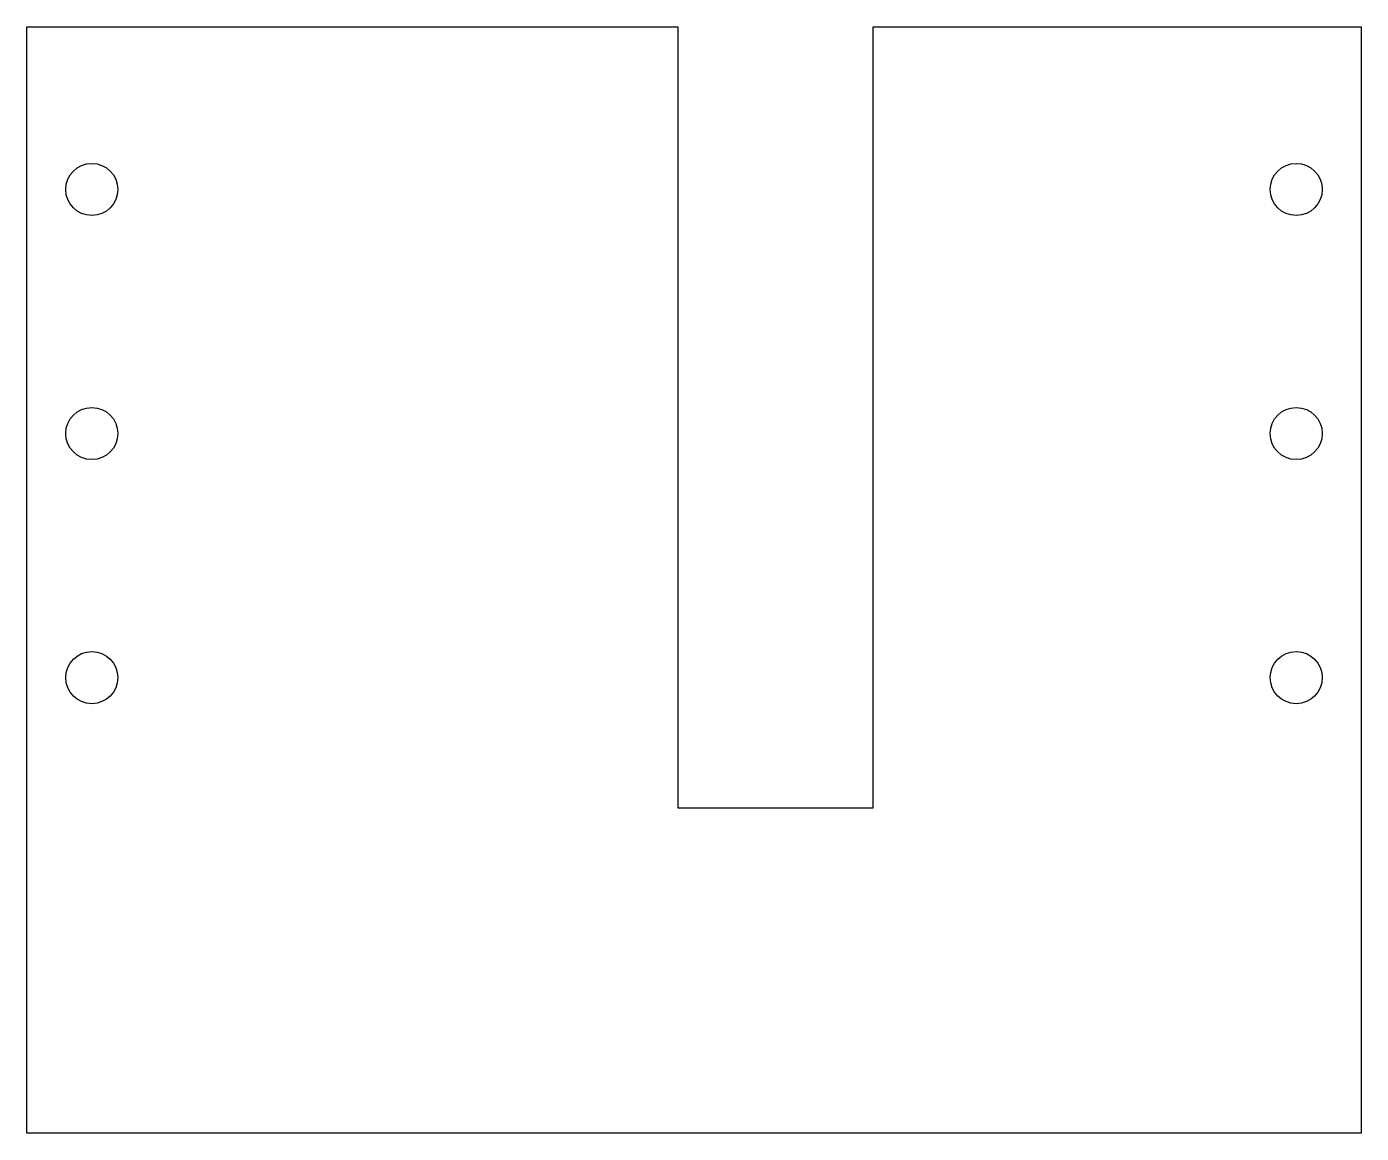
# Model space of a CAD drawing. Header units: millimetres. Extents: x 86 to 168, y -179.1 to -111.1.
import ezdxf

# ---------------------------------------------------------------- set-up
doc = ezdxf.new("R2010")
doc.units = ezdxf.units.MM
doc.layers.get('0').update_dxf_attribs({"linetype": 'CONTINUOUS'})

msp = doc.modelspace()

# ---------------------------------------------------------------- linework, layer by layer
msp.add_lwpolyline([(138, -159.102), (138, -111.102), (168, -111.102), (168, -179.102), (86, -179.102), (86, -111.102), (126, -111.102), (126, -159.102)], close=True)
for centre in [(90, -121.102), (164, -121.102), (90, -136.102), (164, -136.102), (90, -151.102), (164, -151.102)]:
    msp.add_circle(centre, 1.6)

doc.saveas('drawing.dxf')
